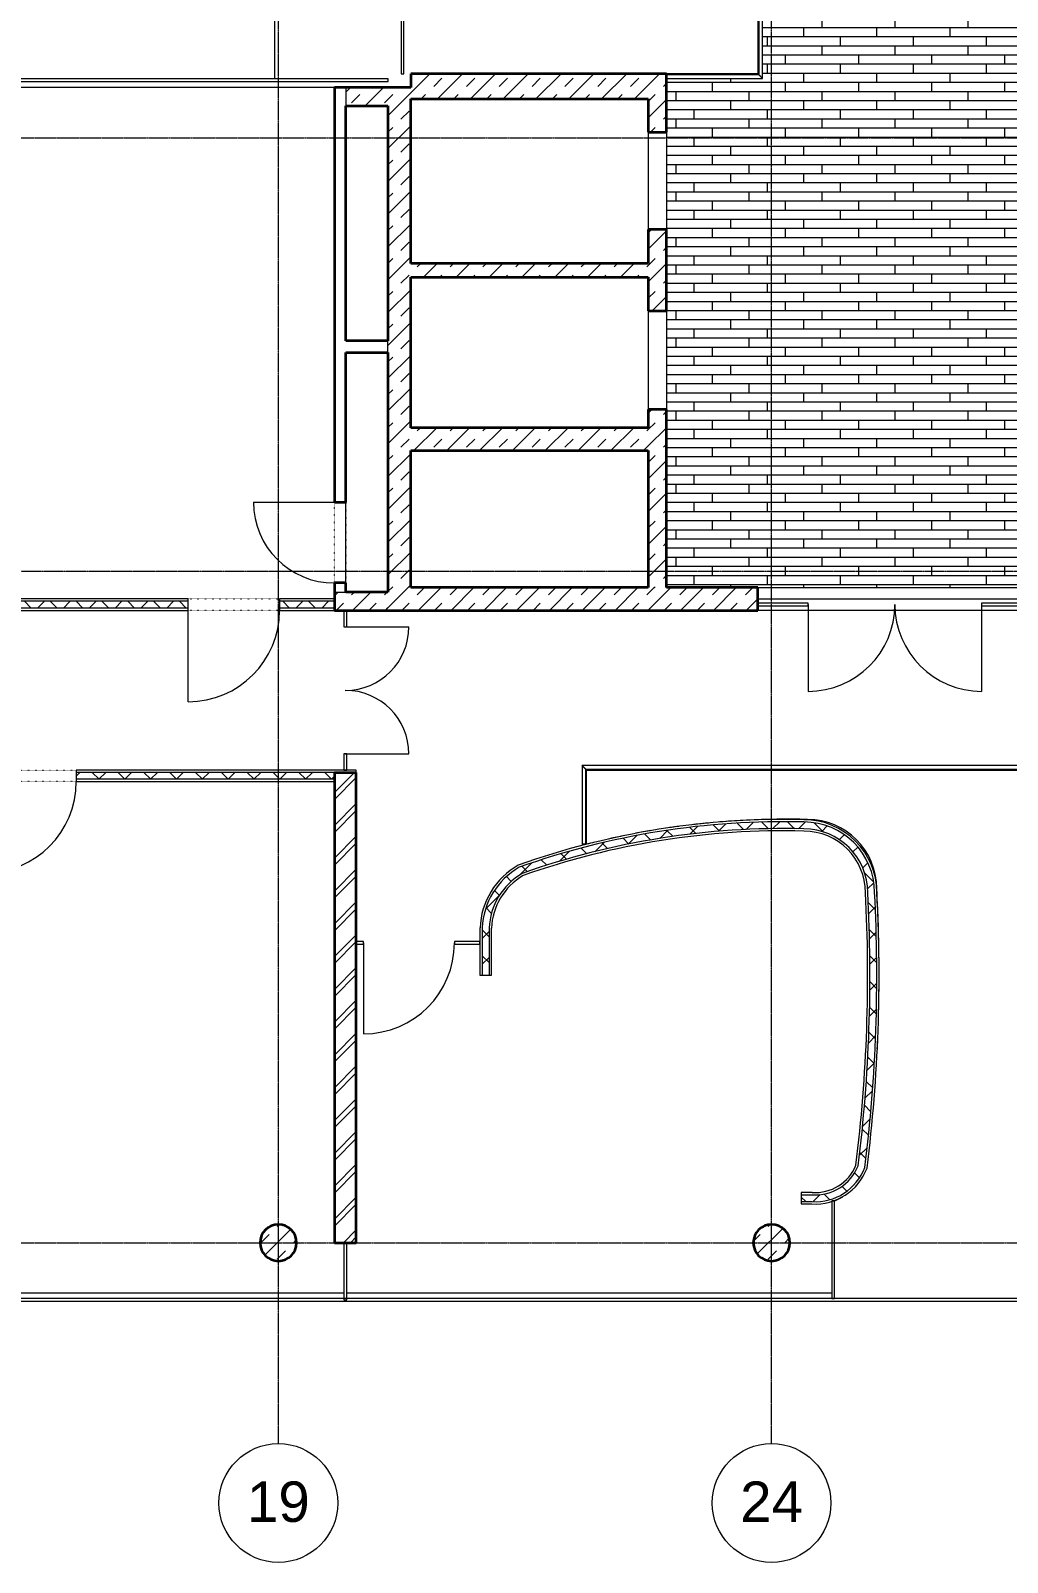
# Model space of a CAD drawing. Header units: millimetres. Extents: x -309577 to 26510, y -302335 to 26695.
# Drawn here: x -196051 to -185358, y -297783 to -281010 of the extents above; entities that cross this region are included whole.
import ezdxf

# ---------------------------------------------------------------- set-up
doc = ezdxf.new("R2010")
doc.units = ezdxf.units.MM
doc.linetypes.add('Rasterlinie', pattern=[22.225, 12.7, -3.175, 3.175, -3.175])
doc.linetypes.add('Über Schnittebene 1', pattern=[1, 0, -1])
for name, color, linetype, lineweight in [('A-DOOR', 1, 'Continuous', 9), ('A-FLOR-HRAL', 1, 'Continuous', 9), ('A-FLOR-OTLN', 6, 'Continuous', 9), ('A-FLOR-PATT', 8, 'Continuous', 9), ('A-GLAZ', 6, 'Continuous', 9), ('A-WALL', 2, 'Continuous', 9), ('A-WALL-PATT', 2, 'Continuous', 35), ('S-COLS', 6, 'Continuous', 9), ('S-GRID', 1, 'Continuous', 9)]:
    doc.layers.add(name, color=color, linetype=linetype, lineweight=lineweight)
pattern_1 = [(45, (0, 0), (-179.60512, 179.60512), []), (45, (179.6, 0), (-179.60512, 179.60512), [127, -127])]
pattern_2 = [(45, (0, 0), (-141.42136, 141.42136), []), (135, (0, 0), (-141.42136, -141.42136), [])]

# ---------------------------------------------------------------- blocks, each defined once
blk = doc.blocks.new('Geländer - Geländer-380592-Ebene 1')
at = {"layer": 'A-FLOR-HRAL'}
for p, q in [((-188079, -279983), (-188079, -281493)), ((-188039, -281533), (-188039, -279983)), ((-188079, -281493), (-189089, -281493)), ((-189089, -281533), (-188039, -281533))]:
    blk.add_line(p, q, dxfattribs=at)
blk.add_open_spline([(-188039, -281533), (-188039, -281533), (-188039, -281533), (-188040, -281532), (-188041, -281530), (-188043, -281529), (-188044, -281528), (-188045, -281527), (-188047, -281525), (-188048, -281523), (-188050, -281522), (-188051, -281521), (-188052, -281519), (-188054, -281518), (-188055, -281517), (-188056, -281516), (-188057, -281514), (-188059, -281513), (-188060, -281512), (-188061, -281510), (-188063, -281509), (-188064, -281508), (-188065, -281507), (-188066, -281505), (-188068, -281504), (-188069, -281503), (-188070, -281502), (-188071, -281500), (-188073, -281499), (-188074, -281498), (-188075, -281497), (-188076, -281496), (-188077, -281494), (-188078, -281493), (-188079, -281493), (-188079, -281493)], degree=3, knots=[0, 0, 0, 0, 0.083333, 0.125, 0.166667, 0.208333, 0.229167, 0.25, 0.291667, 0.333333, 0.354167, 0.375, 0.395833, 0.416667, 0.4375, 0.458333, 0.479167, 0.5, 0.520833, 0.541667, 0.5625, 0.583333, 0.604167, 0.625, 0.645833, 0.666667, 0.6875, 0.708333, 0.75, 0.770833, 0.791667, 0.833333, 0.875, 0.916667, 1, 1, 1, 1], dxfattribs=at)
blk = doc.blocks.new('Systemelement - Verglasung-313579-Ebene 1')
at = {"layer": 'A-GLAZ'}
for p, q in [((275, 15), (-275, 15)), ((-275, 15), (-275, -15)), ((275, -15), (275, 15)), ((-275, -15), (275, -15))]:
    blk.add_line(p, q, dxfattribs=at)
blk = doc.blocks.new('Türelement 2-flg - Drehflügel - Glas - Standard-313580-Ebene 1')
at = {"layer": 'A-DOOR'}
for p, q in [((-950, 0), (-950, 950)), ((950, 0), (950, 950))]:
    blk.add_line(p, q, dxfattribs=at)
for centre, start, end in [((-950, 0), 0, 90), ((950, 0), 90, 180)]:
    blk.add_arc(centre, 950, start, end, dxfattribs=at)
blk = doc.blocks.new('Systemelement - Verglasung-387216-Ebene 1')
at = {"layer": 'A-GLAZ'}
for p, q in [((725, 15), (-725, 15)), ((-725, 15), (-725, -15)), ((725, -15), (725, 15)), ((-725, -15), (725, -15))]:
    blk.add_line(p, q, dxfattribs=at)
blk = doc.blocks.new('Systemelement - Verglasung-313590-Ebene 1')
at = {"layer": 'A-GLAZ'}
for p, q in [((88.75, 15), (-88.75, 15)), ((-88.75, 15), (-88.75, -15)), ((88.75, -15), (88.75, 15)), ((-88.75, -15), (88.75, -15))]:
    blk.add_line(p, q, dxfattribs=at)
blk = doc.blocks.new('Systemelement - Verglasung-313591-Ebene 1')
at = {"layer": 'A-GLAZ'}
for p, q in [((312.5, 15), (-312.5, 15)), ((-312.5, 15), (-312.5, -15)), ((312.5, -15), (312.5, 15)), ((-312.5, -15), (312.5, -15))]:
    blk.add_line(p, q, dxfattribs=at)
blk = doc.blocks.new('Systemelement - Verglasung-387221-Ebene 1')
at = {"layer": 'A-GLAZ'}
for p, q in [((2919, 15), (-2919, 15)), ((-2919, 15), (-2919, -15)), ((2919, -15), (2919, 15)), ((-2919, -15), (2919, -15))]:
    blk.add_line(p, q, dxfattribs=at)
blk = doc.blocks.new('STB Stütze - rund - STB d_40-V84-Ebene 1')
at = {"layer": 'S-COLS'}
h = blk.add_hatch(dxfattribs=at)
h.set_pattern_fill('FP_95', color=256, style=0, pattern_type=2)
h.set_pattern_definition([(225, (-193338.7, -294282.99), (179.60512, -179.60512), []), (225, (-193518.32, -294282.99), (179.60512, -179.60512), [127, -127])])
h.paths.add_polyline_path([(24, 199), (-24, 199), (-71, 187), (-114, 165), (-150, 133), (-177, 93), (-194, 48), (-200, 0), (-194, -48), (-177, -93), (-150, -133), (-114, -165), (-71, -187), (-24, -199), (24, -199), (71, -187), (114, -165), (150, -133), (177, -93), (194, -48), (200, 0), (194, 48), (177, 93), (150, 133), (114, 165), (71, 187)], flags=0)
at = {"layer": 'S-COLS', "lineweight": 35}
for start, end in [(0, 180), (180, 0)]:
    blk.add_arc((0, 0), 200, start, end, dxfattribs=at)
blk = doc.blocks.new('Drehflügel 1-flg - Variabel1 - Drehflügel 1-flg - Variabel-349504-Ebene 1')
at = {"layer": 'A-DOOR'}
blk.add_line((500, 1077), (500, 77), dxfattribs=at)
at = {"layer": 'A-DOOR', "linetype": 'Über Schnittebene 1'}
for p, q in [((-500, 77), (500, 77)), ((500, -48), (-500, -48))]:
    blk.add_line(p, q, dxfattribs=at)
at = {"layer": 'A-DOOR'}
blk.add_arc((500, 77), 1000, 90, 180, dxfattribs=at)
blk = doc.blocks.new('Systemelement - Verglasung-313642-Ebene 1')
at = {"layer": 'A-GLAZ'}
for p, q in [((90, 15), (-90, 15)), ((-90, 15), (-90, -15)), ((90, -15), (90, 15)), ((-90, -15), (90, -15))]:
    blk.add_line(p, q, dxfattribs=at)
blk = doc.blocks.new('Türelement 2-flg - Drehflügel - Glas - Standard-313643-Ebene 1')
at = {"layer": 'A-DOOR'}
for p, q in [((-696, 0), (-696, -696)), ((696, 0), (696, -696))]:
    blk.add_line(p, q, dxfattribs=at)
for centre, start, end in [((-696, 0), 270, 360), ((696, 0), 180, 270)]:
    blk.add_arc(centre, 696, start, end, dxfattribs=at)
blk = doc.blocks.new('Drehflügel 1-flg - Stahlzarge1 - 88_5 x 2_26-313644-Ebene 1')
at = {"layer": 'A-DOOR'}
blk.add_line((442, 962), (442, 77), dxfattribs=at)
at = {"layer": 'A-DOOR', "linetype": 'Über Schnittebene 1'}
for p, q in [((-443, 77), (442, 77)), ((442, -48), (-443, -48))]:
    blk.add_line(p, q, dxfattribs=at)
at = {"layer": 'A-DOOR'}
blk.add_arc((442, 77), 885, 90, 180, dxfattribs=at)
blk = doc.blocks.new('Systemelement - Verglasung-313647-Ebene 1')
at = {"layer": 'A-GLAZ'}
for p, q in [((534, 15), (-534, 15)), ((-534, 15), (-534, -15)), ((534, -15), (534, 15)), ((-534, -15), (534, -15))]:
    blk.add_line(p, q, dxfattribs=at)
blk = doc.blocks.new('Systemelement - Verglasung-313648-Ebene 1')
at = {"layer": 'A-GLAZ'}
for p, q in [((140, 15), (-140, 15)), ((-140, 15), (-140, -15)), ((140, -15), (140, 15)), ((-140, -15), (140, -15))]:
    blk.add_line(p, q, dxfattribs=at)
blk = doc.blocks.new('STB Stütze - rund - STB d_40-V87-Ebene 1')
at = {"layer": 'S-COLS'}
h = blk.add_hatch(dxfattribs=at)
h.set_pattern_fill('FP_98', color=256, style=0, pattern_type=2)
h.set_pattern_definition([(225, (-187938.7, -294282.99), (179.60512, -179.60512), []), (225, (-188118.32, -294282.99), (179.60512, -179.60512), [127, -127])])
h.paths.add_polyline_path([(24, 199), (-24, 199), (-71, 187), (-114, 165), (-150, 133), (-177, 93), (-194, 48), (-200, 0), (-194, -48), (-177, -93), (-150, -133), (-114, -165), (-71, -187), (-24, -199), (24, -199), (71, -187), (114, -165), (150, -133), (177, -93), (194, -48), (200, 0), (194, 48), (177, 93), (150, 133), (114, 165), (71, 187)], flags=0)
at = {"layer": 'S-COLS', "lineweight": 35}
for start, end in [(0, 180), (180, 0)]:
    blk.add_arc((0, 0), 200, start, end, dxfattribs=at)
blk = doc.blocks.new('Systemelement - Verglasung-313649-Ebene 1')
at = {"layer": 'A-GLAZ'}
for p, q in [((40, 15), (-40, 15)), ((-40, 15), (-40, -15)), ((40, -15), (40, 15)), ((-40, -15), (40, -15))]:
    blk.add_line(p, q, dxfattribs=at)
blk = doc.blocks.new('Türelement 1-flg - Drehflügel - Glas - Standard-313650-Ebene 1')
at = {"layer": 'A-DOOR'}
blk.add_line((-497, 0), (-497, -995), dxfattribs=at)
blk.add_arc((-497, 0), 995, 270, 0, dxfattribs=at)
blk = doc.blocks.new('Geländer - Geländer-380602-Ebene 1')
at = {"layer": 'A-FLOR-HRAL'}
for p, q in [((-190014, -289058), (-190014, -289919)), ((-181914, -289058), (-190014, -289058)), ((-189974, -289919), (-189974, -289098)), ((-189974, -289098), (-181954, -289098)), ((-181954, -289098), (-181954, -294833)), ((-181914, -294833), (-181914, -289058)), ((-189974, -289919), (-190014, -289919)), ((-181914, -294833), (-181954, -294833))]:
    blk.add_line(p, q, dxfattribs=at)
for points in [[(-189974, -289098), (-189974, -289098), (-189974, -289098), (-189975, -289097), (-189976, -289095), (-189978, -289094), (-189979, -289093), (-189980, -289092), (-189982, -289090), (-189983, -289088), (-189985, -289087), (-189986, -289086), (-189987, -289084), (-189989, -289083), (-189990, -289082), (-189991, -289081), (-189992, -289079), (-189994, -289078), (-189995, -289077), (-189996, -289075), (-189998, -289074), (-189999, -289073), (-190000, -289072), (-190001, -289070), (-190003, -289069), (-190004, -289068), (-190005, -289067), (-190006, -289065), (-190008, -289064), (-190009, -289063), (-190010, -289062), (-190011, -289061), (-190012, -289059), (-190013, -289058), (-190014, -289058), (-190014, -289058)], [(-181954, -289098), (-181954, -289098), (-181953, -289098), (-181952, -289097), (-181951, -289095), (-181950, -289094), (-181949, -289093), (-181948, -289092), (-181946, -289090), (-181944, -289088), (-181943, -289087), (-181941, -289086), (-181940, -289084), (-181939, -289083), (-181938, -289082), (-181936, -289081), (-181935, -289079), (-181934, -289078), (-181932, -289077), (-181931, -289075), (-181930, -289074), (-181929, -289073), (-181927, -289072), (-181926, -289070), (-181925, -289069), (-181924, -289068), (-181923, -289067), (-181921, -289065), (-181920, -289064), (-181919, -289063), (-181918, -289062), (-181916, -289061), (-181915, -289059), (-181914, -289058), (-181914, -289058), (-181914, -289058)]]:
    blk.add_open_spline(points, degree=3, knots=[0, 0, 0, 0, 0.083333, 0.125, 0.166667, 0.208333, 0.229167, 0.25, 0.291667, 0.333333, 0.354167, 0.375, 0.395833, 0.416667, 0.4375, 0.458333, 0.479167, 0.5, 0.520833, 0.541667, 0.5625, 0.583333, 0.604167, 0.625, 0.645833, 0.666667, 0.6875, 0.708333, 0.75, 0.770833, 0.791667, 0.833333, 0.875, 0.916667, 1, 1, 1, 1], dxfattribs=at)
blk = doc.blocks.new('Systemelement - Verglasung-392771-Ebene 1')
at = {"layer": 'A-GLAZ'}
for p, q in [((45862, 15), (-45862, 15)), ((-45862, -15), (45862, -15))]:
    blk.add_line(p, q, dxfattribs=at)
blk = doc.blocks.new('Raster - Rasterbeschriftung-194804-Ebene 1')
at = {"layer": 'S-GRID'}
blk.add_circle((0, 0), 6.5, dxfattribs=at)

msp = doc.modelspace()

# ---------------------------------------------------------------- hatches: boundary and pattern name
at = {"layer": 'A-FLOR-PATT'}
h = msp.add_hatch(dxfattribs=at)
h.set_pattern_fill('FP_54', color=256, style=0, pattern_type=2)
h.set_pattern_definition([(180, (-185188.71, 283025.49), (-1e-14, -100), []), (270, (-185188.71, 283025.49), (200, -200), [100, -700]), (270, (-185588.71, 282925.49), (200, -200), [100, -700])])
h.paths.add_polyline_path([(-181289, -287108), (-181289, -285161), (-185139, -285161), (-185139, -279983), (-185714, -279983), (-185714, -279123), (-185889, -279123), (-185889, -279093), (-185714, -279093), (-185714, -278983), (-187464, -278983), (-187464, -279093), (-187289, -279093), (-187289, -279123), (-187464, -279123), (-187464, -279983), (-188039, -279983), (-188039, -281533), (-189089, -281533), (-189089, -287108), (-182363, -287108)], flags=0)
h.paths.add_polyline_path([(-188090, -281493), (-188079, -281493), (-188079, -279983), (-188089, -279983), (-188089, -281483), (-189089, -281483), (-189089, -281493), (-188150, -281493)], flags=0)
at = {"layer": 'A-WALL-PATT', "lineweight": 9}
h = msp.add_hatch(dxfattribs=at)
h.set_pattern_fill('FP_2', color=256, style=0, pattern_type=2)
h.set_pattern_definition(pattern_1)
h.paths.add_polyline_path([(-189289, -281758), (-189289, -281483), (-191889, -281483), (-191889, -281758), (-189597, -281758)], flags=0)
h = msp.add_hatch(dxfattribs=at)
h.set_pattern_fill('FP_2', color=256, style=0, pattern_type=2)
h.set_pattern_definition(pattern_1)
h.paths.add_polyline_path([(-189089, -287108), (-189089, -285158), (-189289, -285158), (-189289, -287108)], flags=0)
h.paths.add_polyline_path([(-189089, -284078), (-189089, -283188), (-189289, -283188), (-189289, -284078)], flags=0)
h.paths.add_polyline_path([(-189089, -282120), (-189089, -281483), (-189289, -281483), (-189289, -282120)], flags=0)
h = msp.add_hatch(dxfattribs=at)
h.set_pattern_fill('FP_2', color=256, style=0, pattern_type=2)
h.set_pattern_definition(pattern_1)
h.paths.add_polyline_path([(-191889, -281833), (-191889, -281633), (-192601, -281633), (-192601, -281833), (-192139, -281833)], flags=0)
h = msp.add_hatch(dxfattribs=at)
h.set_pattern_fill('FP_2', color=256, style=0, pattern_type=2)
h.set_pattern_definition(pattern_1)
h.paths.add_polyline_path([(-191889, -287358), (-191889, -281833), (-192139, -281833), (-192139, -287358)], flags=0)
h = msp.add_hatch(dxfattribs=at)
h.set_pattern_fill('FP_2', color=256, style=0, pattern_type=2)
h.set_pattern_definition(pattern_1)
h.paths.add_polyline_path([(-189289, -283708), (-189289, -283558), (-191889, -283558), (-191889, -283708), (-191044, -283708)], flags=0)
h = msp.add_hatch(dxfattribs=at)
h.set_pattern_fill('FP_2', color=256, style=0, pattern_type=2)
h.set_pattern_definition(pattern_1)
h.paths.add_polyline_path([(-189289, -285608), (-189289, -285358), (-191889, -285358), (-191889, -285608), (-191044, -285608)], flags=0)
h = msp.add_hatch(dxfattribs=at)
h.set_pattern_fill('FP_2', color=256, style=0, pattern_type=2)
h.set_pattern_definition(pattern_1)
h.paths.add_polyline_path([(-192139, -287358), (-192139, -287158), (-192726, -287158), (-192726, -287358)], flags=0)
h = msp.add_hatch(dxfattribs=at)
h.set_pattern_fill('FP_2', color=256, style=0, pattern_type=2)
h.set_pattern_definition(pattern_1)
h.paths.add_polyline_path([(-188089, -287358), (-188089, -287108), (-191889, -287108), (-191889, -287358), (-188150, -287358)], flags=0)
h = msp.add_hatch(dxfattribs=at)
h.set_pattern_fill('FP_1', color=256, style=0, pattern_type=2)
h.set_pattern_definition(pattern_2)
h.paths.add_polyline_path([(-211639, -287333), (-211276, -287333), (-211276, -287258), (-215801, -287258), (-215801, -287333), (-214193, -287333)], flags=0)
h.paths.add_polyline_path([(-192726, -287333), (-192726, -287258), (-193326, -287258), (-193326, -287333)], flags=0)
h.paths.add_polyline_path([(-231556, -287333), (-227461, -287333), (-227461, -287258), (-231751, -287258), (-231751, -287333)], flags=0)
h.paths.add_polyline_path([(-194326, -287333), (-194326, -287258), (-200951, -287258), (-200951, -287333), (-196831, -287333)], flags=0)
h.paths.add_polyline_path([(-226576, -287333), (-223526, -287333), (-223526, -287258), (-226576, -287258)], flags=0)
h.paths.add_polyline_path([(-201951, -287333), (-201951, -287258), (-206351, -287258), (-206351, -287333), (-202619, -287333)], flags=0)
h.paths.add_polyline_path([(-222526, -287333), (-222201, -287333), (-222201, -287258), (-222526, -287258)], flags=0)
h.paths.add_polyline_path([(-221201, -287333), (-216801, -287333), (-216801, -287258), (-221201, -287258)], flags=0)
h.paths.add_polyline_path([(-207351, -287333), (-207351, -287258), (-210276, -287258), (-210276, -287333), (-208406, -287333)], flags=0)
h = msp.add_hatch(dxfattribs=at)
h.set_pattern_fill('FP_1', color=256, style=0, pattern_type=2)
h.set_pattern_definition(pattern_2)
h.paths.add_polyline_path([(-193937, -289208), (-192726, -289208), (-192726, -289133), (-195551, -289133), (-195551, -289208)], flags=0)
h.paths.add_polyline_path([(-233002, -289208), (-228926, -289208), (-228926, -289133), (-233101, -289133), (-233101, -289208)], flags=0)
h.paths.add_polyline_path([(-196551, -289208), (-196551, -289133), (-200951, -289133), (-200951, -289208), (-196676, -289208)], flags=0)
h.paths.add_polyline_path([(-226601, -289208), (-222201, -289208), (-222201, -289133), (-226601, -289133)], flags=0)
h.paths.add_polyline_path([(-227926, -289208), (-227601, -289208), (-227601, -289133), (-227926, -289133)], flags=0)
h.paths.add_polyline_path([(-201951, -289208), (-201951, -289133), (-206351, -289133), (-206351, -289208), (-202076, -289208)], flags=0)
h.paths.add_polyline_path([(-221201, -289208), (-216801, -289208), (-216801, -289133), (-221201, -289133)], flags=0)
h.paths.add_polyline_path([(-207351, -289208), (-207351, -289133), (-210276, -289133), (-210276, -289208), (-207476, -289208)], flags=0)
h.paths.add_polyline_path([(-211276, -289208), (-211276, -289133), (-215801, -289133), (-215801, -289208), (-211300, -289208)], flags=0)
h = msp.add_hatch(dxfattribs=at)
h.set_pattern_fill('FP_53', color=256, style=0, pattern_type=2)
h.set_pattern_definition([(45, (0, 0), (-179.60512, 179.60512), []), (45, (76.2, 0), (-179.60512, 179.60512), [])])
h.paths.add_polyline_path([(-192486, -294283), (-192486, -289133), (-192726, -289133), (-192726, -294283)], flags=0)
h = msp.add_hatch(dxfattribs=at)
h.set_pattern_fill('FP_1', color=256, style=0, pattern_type=2)
h.set_pattern_definition(pattern_2)
h.paths.add_polyline_path([(-190671, -290239), (-190373, -290139), (-190071, -290051), (-189767, -289974), (-189460, -289908), (-189151, -289853), (-188840, -289809), (-188527, -289777), (-188214, -289757), (-187900, -289747), (-187586, -289750), (-187585, -289675), (-187902, -289672), (-188220, -289682), (-188536, -289703), (-188852, -289735), (-189166, -289779), (-189479, -289835), (-189789, -289902), (-190097, -289980), (-190401, -290070), (-190702, -290170)], flags=0)
h = msp.add_hatch(dxfattribs=at)
h.set_pattern_fill('FP_1', color=256, style=0, pattern_type=2)
h.set_pattern_definition(pattern_2)
h.paths.add_polyline_path([(-186886, -290449), (-186811, -290447), (-186817, -290354), (-186834, -290262), (-186862, -290173), (-186901, -290088), (-186949, -290009), (-187007, -289935), (-187073, -289869), (-187146, -289812), (-187226, -289764), (-187311, -289725), (-187400, -289697), (-187492, -289680), (-187585, -289675), (-187586, -289750), (-187495, -289756), (-187405, -289774), (-187318, -289803), (-187236, -289844), (-187160, -289894), (-187091, -289955), (-187031, -290023), (-186980, -290100), (-186940, -290182), (-186910, -290268), (-186892, -290358)], flags=0)
h = msp.add_hatch(dxfattribs=at)
h.set_pattern_fill('FP_1', color=256, style=0, pattern_type=2)
h.set_pattern_definition(pattern_2)
h.paths.add_polyline_path([(-191032, -290837), (-191022, -290747), (-191001, -290658), (-190969, -290573), (-190927, -290492), (-190876, -290417), (-190815, -290349), (-190746, -290290), (-190671, -290239), (-190702, -290170), (-190778, -290220), (-190848, -290277), (-190910, -290342), (-190966, -290413), (-191012, -290490), (-191050, -290572), (-191079, -290658), (-191098, -290746), (-191107, -290836), (-191044, -290837)], flags=0)
h = msp.add_hatch(dxfattribs=at)
h.set_pattern_fill('FP_1', color=256, style=0, pattern_type=2)
h.set_pattern_definition(pattern_2)
h.paths.add_polyline_path([(-186918, -293459), (-186870, -293030), (-186833, -292601), (-186807, -292171), (-186791, -291740), (-186787, -291309), (-186794, -290878), (-186811, -290447), (-186886, -290449), (-186869, -290877), (-186862, -291305), (-186866, -291733), (-186881, -292161), (-186907, -292588), (-186944, -293015), (-186991, -293440)], flags=0)
h = msp.add_hatch(dxfattribs=at)
h.set_pattern_fill('FP_1', color=256, style=0, pattern_type=2)
h.set_pattern_definition(pattern_2)
h.paths.add_polyline_path([(-191032, -291353), (-191032, -290837), (-191107, -290836), (-191107, -291353)], flags=0)
h = msp.add_hatch(dxfattribs=at)
h.set_pattern_fill('FP_1', color=256, style=0, pattern_type=2)
h.set_pattern_definition(pattern_2)
h.paths.add_polyline_path([(-187497, -293833), (-187415, -293832), (-187334, -293820), (-187256, -293796), (-187181, -293762), (-187112, -293718), (-187050, -293664), (-186997, -293602), (-186952, -293533), (-186918, -293459), (-186991, -293440), (-187026, -293511), (-187072, -293576), (-187128, -293633), (-187191, -293681), (-187262, -293718), (-187337, -293744), (-187416, -293757), (-187495, -293758)], flags=0)
h = msp.add_hatch(dxfattribs=at)
h.set_pattern_fill('FP_1', color=256, style=0, pattern_type=2)
h.set_pattern_definition(pattern_2)
h.paths.add_polyline_path([(-187497, -293833), (-187495, -293758), (-187614, -293758), (-187614, -293833)], flags=0)

# ---------------------------------------------------------------- linework, layer by layer
at = {"layer": 'A-FLOR-OTLN'}
for p, q in [((-193379, -281538), (-193379, -274153)), ((-188089, -279983), (-188089, -281483)), ((-188089, -281483), (-189089, -281483)), ((-192726, -281633), (-198049, -281633)), ((-189289, -282120), (-189289, -283188)), ((-189089, -282120), (-189089, -283188)), ((-189289, -284078), (-189289, -285158)), ((-189089, -284078), (-189089, -285158)), ((-192601, -287058), (-192601, -286173)), ((-188089, -287108), (-185089, -287108)), ((-188089, -287233), (-185089, -287233)), ((-185089, -287358), (-188089, -287358)), ((-189964, -289919), (-189964, -289108)), ((-189964, -289108), (-181954, -289108)), ((-187249, -293826), (-187249, -293823)), ((-196699, -294833), (-192621, -294833)), ((-192591, -294833), (-187279, -294833))]:
    msp.add_line(p, q, dxfattribs=at)
for centre, radius, start, end in [((-187762, -298736), 9091, 93.083, 94.6878), ((-187762, -298736), 9091, 88.6272, 92.8575), ((-187544, -290404), 756, 360, 90), ((-187805, -298342), 8695, 101.7201, 102.8084), ((-187805, -298342), 8695, 99.6529, 100.7433), ((-187805, -298342), 8695, 97.585, 98.6784), ((-187805, -298342), 8695, 96.265, 96.6136), ((-187762, -298736), 9091, 95.4763, 96.265), ((-187805, -298342), 8695, 103.7867, 104.3754), ((-203969, -291343), 17207, 0.1222, 3.1281), ((-203969, -291343), 17207, 358.7043, 359.7952), ((-203969, -291343), 17207, 357.2745, 357.7595), ((-187490, -293228), 643, 292.0927, 300.9317)]:
    msp.add_arc(centre, radius, start, end, dxfattribs=at)
at = {"layer": 'A-WALL', "color": 10, "lineweight": 35}
for p, q in [((-189089, -281483), (-191889, -281483)), ((-191889, -281483), (-191889, -281633)), ((-189089, -282120), (-189089, -281483)), ((-192726, -281633), (-192726, -286173)), ((-191889, -281633), (-192726, -281633)), ((-191889, -283558), (-191889, -281758)), ((-191889, -281758), (-189289, -281758)), ((-189289, -281758), (-189289, -282120)), ((-192601, -284408), (-192601, -281833)), ((-192601, -281833), (-192139, -281833)), ((-192139, -281833), (-192139, -284408)), ((-189289, -282120), (-189089, -282120)), ((-189289, -283188), (-189289, -283558)), ((-189089, -283188), (-189289, -283188)), ((-189089, -284078), (-189089, -283188)), ((-189289, -283558), (-191889, -283558)), ((-191889, -285358), (-191889, -283708)), ((-191889, -283708), (-189289, -283708)), ((-189289, -283708), (-189289, -284078)), ((-189289, -284078), (-189089, -284078)), ((-192139, -284408), (-192601, -284408)), ((-192601, -286173), (-192601, -284533)), ((-192601, -284533), (-192139, -284533)), ((-192139, -284533), (-192139, -287158)), ((-189289, -285158), (-189289, -285358)), ((-189089, -285158), (-189289, -285158)), ((-189089, -287108), (-189089, -285158)), ((-189289, -285358), (-191889, -285358)), ((-191889, -285608), (-189289, -285608)), ((-191889, -287108), (-191889, -285608)), ((-189289, -285608), (-189289, -287108)), ((-192726, -286173), (-192601, -286173)), ((-192726, -287058), (-192726, -287358)), ((-192601, -287058), (-192726, -287058)), ((-192601, -287158), (-192601, -287058)), ((-192139, -287158), (-192601, -287158)), ((-189289, -287108), (-191889, -287108)), ((-188089, -287108), (-189089, -287108)), ((-188089, -287358), (-188089, -287108)), ((-192726, -287358), (-192139, -287358)), ((-192139, -287358), (-188089, -287358)), ((-192726, -289133), (-192726, -294283)), ((-192726, -289133), (-192486, -289133)), ((-192486, -294283), (-192486, -289133)), ((-192726, -294283), (-192486, -294283))]:
    msp.add_line(p, q, dxfattribs=at)
at = {"layer": 'A-WALL'}
for p, q in [((-192601, -281633), (-192601, -281833)), ((-192139, -284533), (-192139, -284408)), ((-192726, -287158), (-192601, -287158)), ((-194326, -287258), (-198026, -287258)), ((-192726, -287258), (-193326, -287258)), ((-194326, -287333), (-200951, -287333)), ((-192726, -287333), (-193326, -287333)), ((-192726, -289133), (-195551, -289133)), ((-192726, -289208), (-195551, -289208)), ((-191107, -290836), (-191107, -291353)), ((-191032, -290837), (-191032, -291353)), ((-187614, -293758), (-187495, -293758)), ((-187614, -293833), (-187497, -293833))]:
    msp.add_line(p, q, dxfattribs=at)
at = {"layer": 'A-WALL', "color": 7}
for p, q in [((-194326, -287233), (-198001, -287233)), ((-194326, -287358), (-194326, -287233)), ((-192726, -287233), (-193326, -287233)), ((-193326, -287233), (-193326, -287358)), ((-200951, -287358), (-194326, -287358)), ((-193326, -287358), (-192726, -287358)), ((-192486, -289108), (-195551, -289108)), ((-195551, -289108), (-195551, -289233)), ((-192486, -289133), (-192486, -289108)), ((-195551, -289233), (-192726, -289233)), ((-191132, -290835), (-191132, -291353)), ((-191007, -291353), (-191007, -290838)), ((-191132, -291353), (-191007, -291353)), ((-187494, -293733), (-187614, -293733)), ((-187614, -293733), (-187614, -293858)), ((-187614, -293858), (-187498, -293858))]:
    msp.add_line(p, q, dxfattribs=at)
for centre, radius, start, end in [((-187805, -298342), 8695, 88.5487, 109.5386), ((-187586, -290450), 800, 0.2482, 89.8814), ((-187805, -298342), 8570, 88.5386, 109.4614), ((-187586, -290450), 675, 360, 90), ((-190301, -290870), 831, 119.7138, 177.6189), ((-190301, -290870), 706, 120.5833, 177.4167), ((-203837, -291353), 16950, 352.9471, 3.0529), ((-203837, -291353), 17075, 352.8944, 3.0422), ((-187463, -293251), 608, 266.6392, 339.4249), ((-187463, -293251), 483, 266.2294, 337.7706)]:
    msp.add_arc(centre, radius, start, end, dxfattribs=at)
at = {"layer": 'A-WALL'}
for centre, radius, start, end in [((-187805, -298342), 8670, 88.5467, 109.5234), ((-187586, -290450), 775, 0.2049, 89.9021), ((-187805, -298342), 8595, 88.5406, 109.4771), ((-187586, -290450), 700, 0.0567, 89.9729), ((-190301, -290870), 806, 119.866, 177.5835), ((-190301, -290870), 731, 120.3855, 177.4627), ((-203837, -291353), 16975, 352.9365, 3.0508), ((-203837, -291353), 17050, 352.9049, 3.0443), ((-187463, -293251), 583, 266.5713, 339.1512), ((-187463, -293251), 508, 266.3275, 338.1672)]:
    msp.add_arc(centre, radius, start, end, dxfattribs=at)
at = {"layer": 'S-GRID', "linetype": 'Rasterlinie'}
for p, q in [((-193339, -296483), (-193339, -278649)), ((-187939, -296483), (-187939, -278649)), ((-297439, -282183), (-175468, -282183)), ((-175468, -286933), (-297439, -286933)), ((-297439, -294283), (-175468, -294283))]:
    msp.add_line(p, q, dxfattribs=at)

# ---------------------------------------------------------------- block references
at = {"layer": 'A-DOOR'}
for name, p, rotation in [('Drehflügel 1-flg - Stahlzarge1 - 88_5 x 2_26-313644-Ebene 1', (-192649, -286615), 90), ('Drehflügel 1-flg - Variabel1 - Drehflügel 1-flg - Variabel-349504-Ebene 1', (-193826, -287281), 180), ('Türelement 2-flg - Drehflügel - Glas - Standard-313580-Ebene 1', (-186589, -287295), 180), ('Türelement 2-flg - Drehflügel - Glas - Standard-313643-Ebene 1', (-192606, -288234), 90), ('Drehflügel 1-flg - Variabel1 - Drehflügel 1-flg - Variabel-349504-Ebene 1', (-196051, -289156), 180)]:
    msp.add_blockref(name, p, dxfattribs=dict(at, rotation=rotation))
msp.add_blockref('Türelement 1-flg - Drehflügel - Glas - Standard-313650-Ebene 1', (-191909, -291000), dxfattribs=at)
at = {"layer": 'A-FLOR-HRAL'}
for name in ['Geländer - Geländer-380592-Ebene 1', 'Geländer - Geländer-380602-Ebene 1']:
    msp.add_blockref(name, (0, 0), dxfattribs=at)
at = {"layer": 'A-GLAZ'}
for name, p, rotation in [('Systemelement - Verglasung-387216-Ebene 1', (-191979, -280758), 270), ('Systemelement - Verglasung-313579-Ebene 1', (-187814, -287295), 180), ('Systemelement - Verglasung-313579-Ebene 1', (-185364, -287295), 180), ('Systemelement - Verglasung-313642-Ebene 1', (-192606, -287448), 90), ('Systemelement - Verglasung-313590-Ebene 1', (-192606, -289019), 90), ('Systemelement - Verglasung-313649-Ebene 1', (-192446, -291000), 180), ('Systemelement - Verglasung-313648-Ebene 1', (-191272, -291000), 180), ('Systemelement - Verglasung-313647-Ebene 1', (-187264, -294359), 90), ('Systemelement - Verglasung-313591-Ebene 1', (-192606, -294595), 270)]:
    msp.add_blockref(name, p, dxfattribs=dict(at, rotation=rotation))
for name, p in [('Systemelement - Verglasung-387221-Ebene 1', (-195057, -281553)), ('Systemelement - Verglasung-392771-Ebene 1', (-225776, -294908))]:
    msp.add_blockref(name, p, dxfattribs=at)
at = {"layer": 'S-COLS', "rotation": 180}
for name, p in [('STB Stütze - rund - STB d_40-V84-Ebene 1', (-193339, -294283)), ('STB Stütze - rund - STB d_40-V87-Ebene 1', (-187939, -294283))]:
    msp.add_blockref(name, p, dxfattribs=at)
at = {"layer": 'S-GRID', "xscale": 99.99999999999993, "yscale": 99.99999999999993, "zscale": 99.99999999999993}
for p in [(-193339, -297133), (-187939, -297133)]:
    msp.add_blockref('Raster - Rasterbeschriftung-194804-Ebene 1', p, dxfattribs=at)

# ---------------------------------------------------------------- next in the draw order: texts
at = {"layer": 'S-GRID', "char_height": 442.59, "width": 820.72, "attachment_point": 2, "line_spacing_factor": 0.938532, "bg_fill": 3, "box_fill_scale": 1.25, "bg_fill_color": 0, "bg_fill_transparency": 0}
for s, insert in [('\\fArial|b0|i0|c0|p34|;19', (-193339, -296897)), ('\\fArial|b0|i0|c0|p34|;24', (-187939, -296897))]:
    msp.add_mtext(s, dxfattribs=dict(at, insert=insert))

doc.saveas('drawing.dxf')
